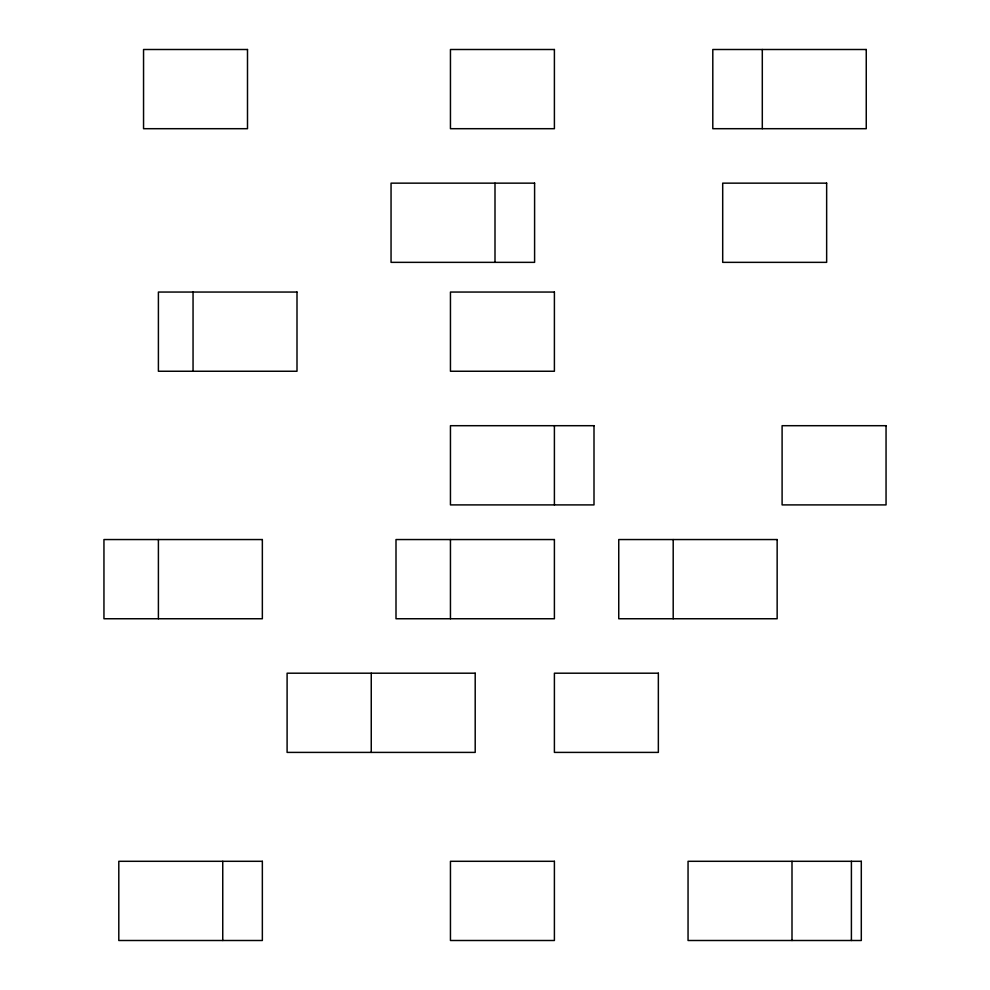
<?xml version="1.0" encoding="UTF-8"?>
<svg xmlns="http://www.w3.org/2000/svg" width="990" height="990" viewBox="0 0 990 990"><rect width="100%" height="100%" fill="white"/><g stroke="black" fill="none" stroke-linecap="round" stroke-linejoin="round"><path stroke-width="1.49" d="M851.4 861.3L851.4 940.5M792 861.3L792 940.5M762.3 49.5L762.3 128.7M673.2 539.55L673.2 618.75M554.4 425.7L554.4 504.9M495 183.15L495 262.35M450.45 539.55L450.45 618.75M371.25 673.2L371.25 752.4M222.75 861.3L222.75 940.5M193.05 292.05L193.05 371.25M158.4 539.55L158.4 618.75M247.5 49.5L143.55 49.5L143.55 128.7L247.5 128.7L247.5 49.5M554.4 49.5L450.45 49.5L450.45 128.7L554.4 128.7L554.4 49.5M866.25 49.5L712.8 49.5L712.8 128.7L866.25 128.7L866.25 49.5M534.6 183.15L391.05 183.15L391.05 262.35L534.6 262.35L534.6 183.15M826.65 183.15L722.7 183.15L722.7 262.35L826.65 262.35L826.65 183.15M297 292.05L158.4 292.05L158.4 371.25L297 371.25L297 292.05M554.4 292.05L450.45 292.05L450.45 371.25L554.4 371.25L554.4 292.05M594 425.7L450.45 425.7L450.45 504.9L594 504.9L594 425.7M886.05 425.7L782.1 425.7L782.1 504.9L886.05 504.9L886.05 425.7M262.35 539.55L103.95 539.55L103.95 618.75L262.35 618.75L262.35 539.55M554.4 539.55L396 539.55L396 618.75L554.4 618.75L554.4 539.55M777.15 539.55L618.75 539.55L618.75 618.75L777.15 618.75L777.15 539.55M475.2 673.2L287.1 673.2L287.1 752.4L475.2 752.4L475.2 673.2M658.35 673.2L554.4 673.2L554.4 752.4L658.35 752.4L658.35 673.2M262.35 861.3L118.8 861.3L118.8 940.5L262.35 940.5L262.35 861.3M554.4 861.3L450.45 861.3L450.45 940.5L554.4 940.5L554.4 861.3M861.3 861.3L688.05 861.3L688.05 940.5L861.3 940.5L861.3 861.3"/></g></svg>
